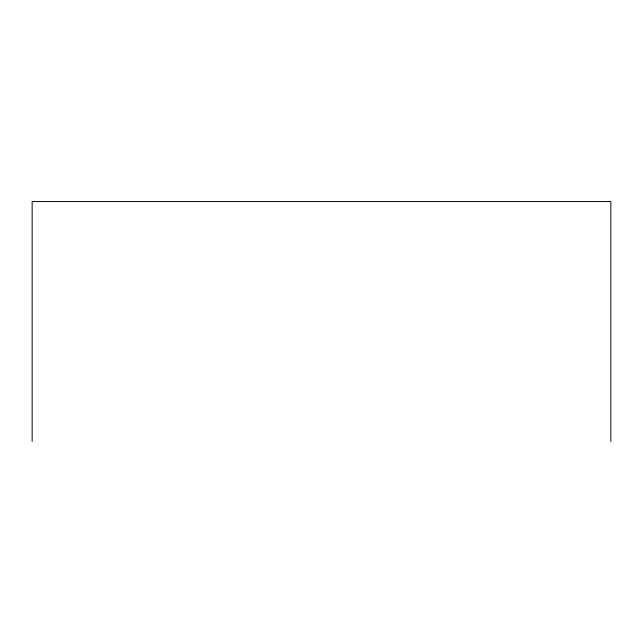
<?xml version="1.0" encoding="UTF-8"?>
<svg xmlns="http://www.w3.org/2000/svg" width="643" height="643" viewBox="0 0 643 643"><rect width="100%" height="100%" fill="white"/><g stroke="black" fill="none" stroke-linecap="round" stroke-linejoin="round"><path stroke-width="0.96" d="M610.85 441.444L610.85 201.556L32.15 201.556L32.15 441.444"/></g></svg>
